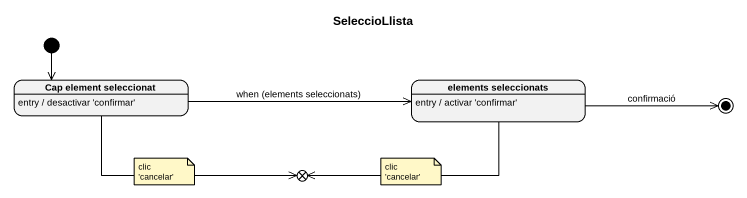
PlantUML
@startuml
title SeleccioLlista
hide empty description
state "Cap element seleccionat" as Cap_element_seleccionat
Cap_element_seleccionat : entry / desactivar 'confirmar'
state "elements seleccionats" as elements_seleccionats
elements_seleccionats : entry / activar 'confirmar'
state exit1 <<choice>>
[*] --> Cap_element_seleccionat
Cap_element_seleccionat -right-> elements_seleccionats : when (elements seleccionats)
Cap_element_seleccionat -right-> exit1
elements_seleccionats -left-> exit1
elements_seleccionats -right-> [*] : confirmació
note as N1
  clic 'cancelar'
end note
note as N2
  clic 'cancelar'
end note
@enduml
